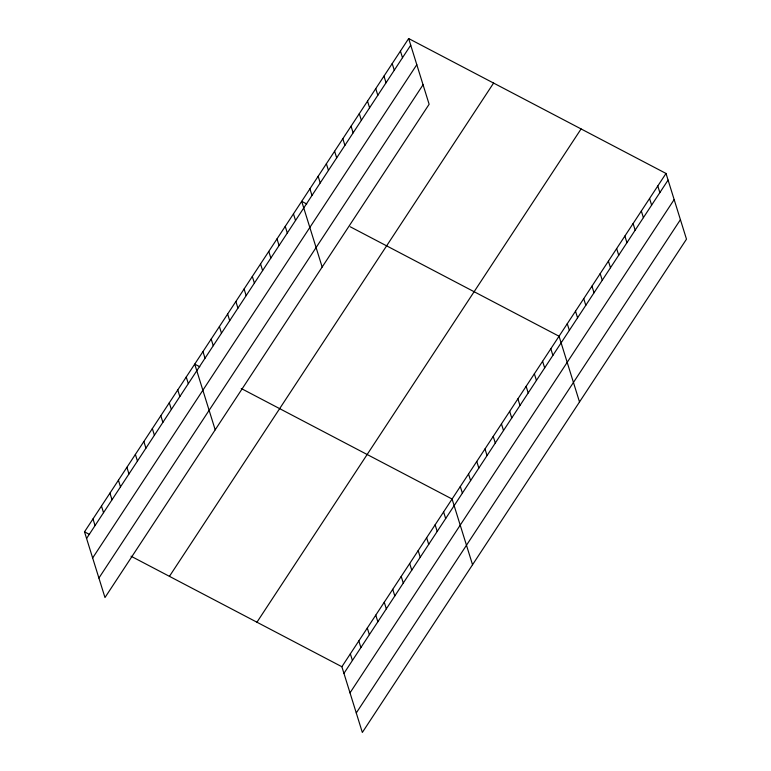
<?xml version="1.0" encoding="UTF-8"?>
<svg xmlns="http://www.w3.org/2000/svg" width="771" height="771" viewBox="0 0 771 771"><rect width="100%" height="100%" fill="white"/><g stroke="black" fill="none" stroke-linecap="round" stroke-linejoin="round"><path stroke-width="1.16" d="M408.659 38.55L429.129 104.268L104.981 597.544L84.511 531.836L408.659 38.55L666.019 173.456L686.489 239.164L362.341 732.45L341.871 666.732L131.022 556.209M86.583 538.466L410.731 45.19M92.655 557.963L416.803 64.687M98.91 578.048L423.057 84.771M169.437 576.351L493.594 83.066M256.945 622.216L581.093 128.93M341.871 666.732L666.019 173.456M343.933 673.372L668.081 180.086M350.005 692.869L674.153 199.583M356.269 712.953L680.417 219.668M306.752 203.987L301.692 201.337L322.162 267.045M350.227 226.77L559.052 336.233L579.513 401.951M199.776 366.765L194.726 364.114L215.196 429.832M241.236 388.497L452.076 499.02L472.546 564.738M84.511 531.836L89.571 534.486M657.788 185.975L659.86 192.605M649.558 198.494L651.63 205.134M641.337 211.013L643.399 217.653M633.107 223.542L635.169 230.172M624.876 236.061L626.939 242.701M616.646 248.58L618.718 255.22M608.415 261.109L610.487 267.739M600.195 273.628L602.257 280.259M591.964 286.147L594.027 292.787M583.734 298.666L585.806 305.306M575.503 311.195L577.575 317.825M567.273 323.714L569.345 330.354M550.822 348.752L552.884 355.392M542.591 361.281L544.663 367.912M534.361 373.8L536.433 380.44M526.14 386.319L528.202 392.959M517.91 398.848L519.972 405.479M400.438 51.069L402.501 57.709M509.679 411.367L511.742 417.998M392.208 63.598L394.27 70.228M501.449 423.886L503.521 430.526M383.977 76.117L386.04 82.748M493.218 436.405L495.29 443.046M375.747 88.636L377.819 95.276M484.998 448.934L487.06 455.565M367.516 101.155L369.588 107.795M476.767 461.453L478.83 468.093M359.296 113.684L361.358 120.315M468.537 473.972L470.599 480.612M351.065 126.203L353.128 132.843M460.306 486.501L462.378 493.132M342.835 138.722L344.907 145.362M334.604 151.251L336.676 157.882M443.604 511.915L445.667 518.555M326.374 163.77L328.446 170.401M435.123 524.82L437.196 531.46M318.153 176.289L320.216 182.929M426.642 537.724L428.715 544.355M309.923 188.808L311.985 195.449M418.171 550.619L420.234 557.26M409.69 563.524L411.762 570.164M293.462 213.856L295.534 220.487M401.209 576.429L403.281 583.059M285.241 226.375L287.304 233.015M392.738 589.323L394.8 595.964M277.011 238.894L279.073 245.535M384.257 602.228L386.329 608.868M268.78 251.423L270.843 258.054M375.776 615.133L377.848 621.763M260.55 263.942L262.622 270.582M367.304 628.028L369.367 634.668M252.319 276.461L254.391 283.102M358.823 640.932L360.895 647.573M244.099 288.99L246.161 295.621M350.352 653.837L352.414 660.468M235.868 301.509L237.931 308.14M227.638 314.028L229.7 320.669M219.407 326.547L221.479 333.188M211.177 339.076L213.249 345.707M202.956 351.595L205.019 358.236M186.245 377.019L188.317 383.65M177.773 389.924L179.836 396.554M169.292 402.819L171.355 409.459M160.811 415.723L162.883 422.354M152.34 428.618L154.402 435.258M143.859 441.523L145.921 448.163M135.378 454.427L137.45 461.058M126.907 467.322L128.969 473.963M118.426 480.227L120.488 486.867M109.945 493.132L112.017 499.762M101.473 506.027L103.536 512.667M92.992 518.931L95.055 525.571"/></g></svg>
